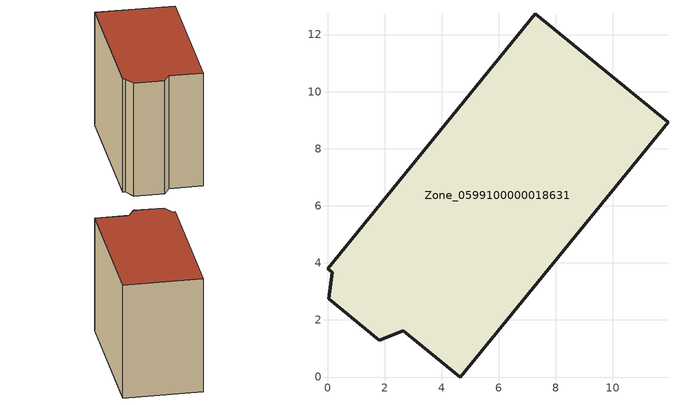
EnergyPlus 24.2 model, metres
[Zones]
Zone_0599100000018631
 floor ground (C_G): 1.82,1.29 0.04,2.74 0.16,3.67 0,3.8 7.28,12.72 11.93,8.93 4.65,0 2.66,1.62 z0
 wall outside (C_F): 0.04,2.74 1.82,1.29 2.66,1.62 4.65,0 11.93,8.93 7.28,12.72 0,3.8 0.16,3.67 0.04,2.74 z0:9.15
 roof outside (C_R): 7.28,12.72 0,3.8 0.16,3.67 0.04,2.74 1.82,1.29 2.66,1.62 4.65,0 11.93,8.93 z9.15
[BUILDING]
Pand.0599100000018631: North Axis=0; Terrain=City; Loads Convergence Tolerance Value=0.04; Temperature Convergence Tolerance Value=0.4; Solar Distribution=FullExterior; Maximum Number of Warmup Days=25; Minimum Number of Warmup Days=1
[Site:Location]
Rotterdam.The.Hague.AP_ZH_NLD Design_Conditions: Latitude=51.96; Longitude=4.45; Time Zone=1; Elevation=-4.5
[SITE:GROUNDTEMPERATURE:BUILDINGSURFACE]
18, 18, 18, 18, 18, 18, 18, 18, 18, 18, 18, 18
[MATERIAL] Thermal Absorptance=0.9; Solar Absorptance=0.7; Visible Absorptance=0.7
Name | Roughness | Thickness | Conductivity | Density | Specific Heat
G.TI.1946 | MediumSmooth | 0.15 | 1 | 540 | 1210
F.TI.1946 | Rough | 0.3 | 0.857143 | 1920 | 840
R.TI.1946 | MediumRough | 0.2 | 0.1 | 1500 | 1000
[CONSTRUCTION]
C_G: G.TI.1946
C_F: F.TI.1946
C_R: R.TI.1946
[ZONE]
Zone_0599100000018631: Type=1; Multiplier=1; Ceiling Height=Autocalculate; Volume=Autocalculate; Floor Area=autocalculate; Part of Total Floor Area=Yes
[ZONEINFILTRATION:DESIGNFLOWRATE]
Infil_Zone_0599100000018631: Zone or ZoneList or Space or SpaceList=Zone_0599100000018631; Schedule=AlwaysOn; Design Flow Rate Calculation Method=Flow/Area; Flow Rate per Floor Area=0.003; Constant Term Coefficient=1; Temperature Term Coefficient=0; Velocity Term Coefficient=0; Velocity Squared Term Coefficient=0
[HVACTEMPLATE:ZONE:IDEALLOADSAIRSYSTEM]
Zone_0599100000018631: Maximum Heating Supply Air Temperature=50; Minimum Cooling Supply Air Temperature=13; Maximum Heating Supply Air Humidity Ratio=0.0156; Minimum Cooling Supply Air Humidity Ratio=0.0077; Heating Limit=NoLimit; Cooling Limit=NoLimit; Dehumidification Control Type=ConstantSensibleHeatRatio; Cooling Sensible Heat Ratio=0.7; Dehumidification Setpoint=60; Humidification Control Type=None; Humidification Setpoint=30; Outdoor Air Method=None; Outdoor Air Flow Rate per Person=0.00944; Outdoor Air Flow Rate per Zone Floor Area=0; Outdoor Air Flow Rate per Zone=0; Demand Controlled Ventilation Type=None; Outdoor Air Economizer Type=NoEconomizer; Heat Recovery Type=None; Sensible Heat Recovery Effectiveness=0.7; Latent Heat Recovery Effectiveness=0.65
[ZONECONTROL:THERMOSTAT]
ThermostatControl_Zone_0599100000018631: Zone or ZoneList=Zone_0599100000018631; Control Type Schedule=DualSetpointControlType; Control 1=Thermostat_Zone_0599100000018631; Temperature Difference Between Cutout And Setpoint=0
[THERMOSTATSETPOINT:DUALSETPOINT]
Thermostat_Zone_0599100000018631: Heating Setpoint Temperature Schedule=HeatingSetpoint_Zone_0599100000018631; Cooling Setpoint Temperature Schedule=CoolingSetpoint_Zone_0599100000018631
[SCHEDULE:COMPACT]
HeatingSetpoint_Zone_0599100000018631: Through: 12/31, For: AllDays, Until: 24:00, 21
CoolingSetpoint_Zone_0599100000018631: Through: 12/31, For: AllDays, Until: 24:00, 24
DualSetpointControlType: Through: 12/31, For: AllDays, Until: 24:00, 4
AlwaysOn: Through: 12/31, For: AllDays, Until: 24:00, 1
